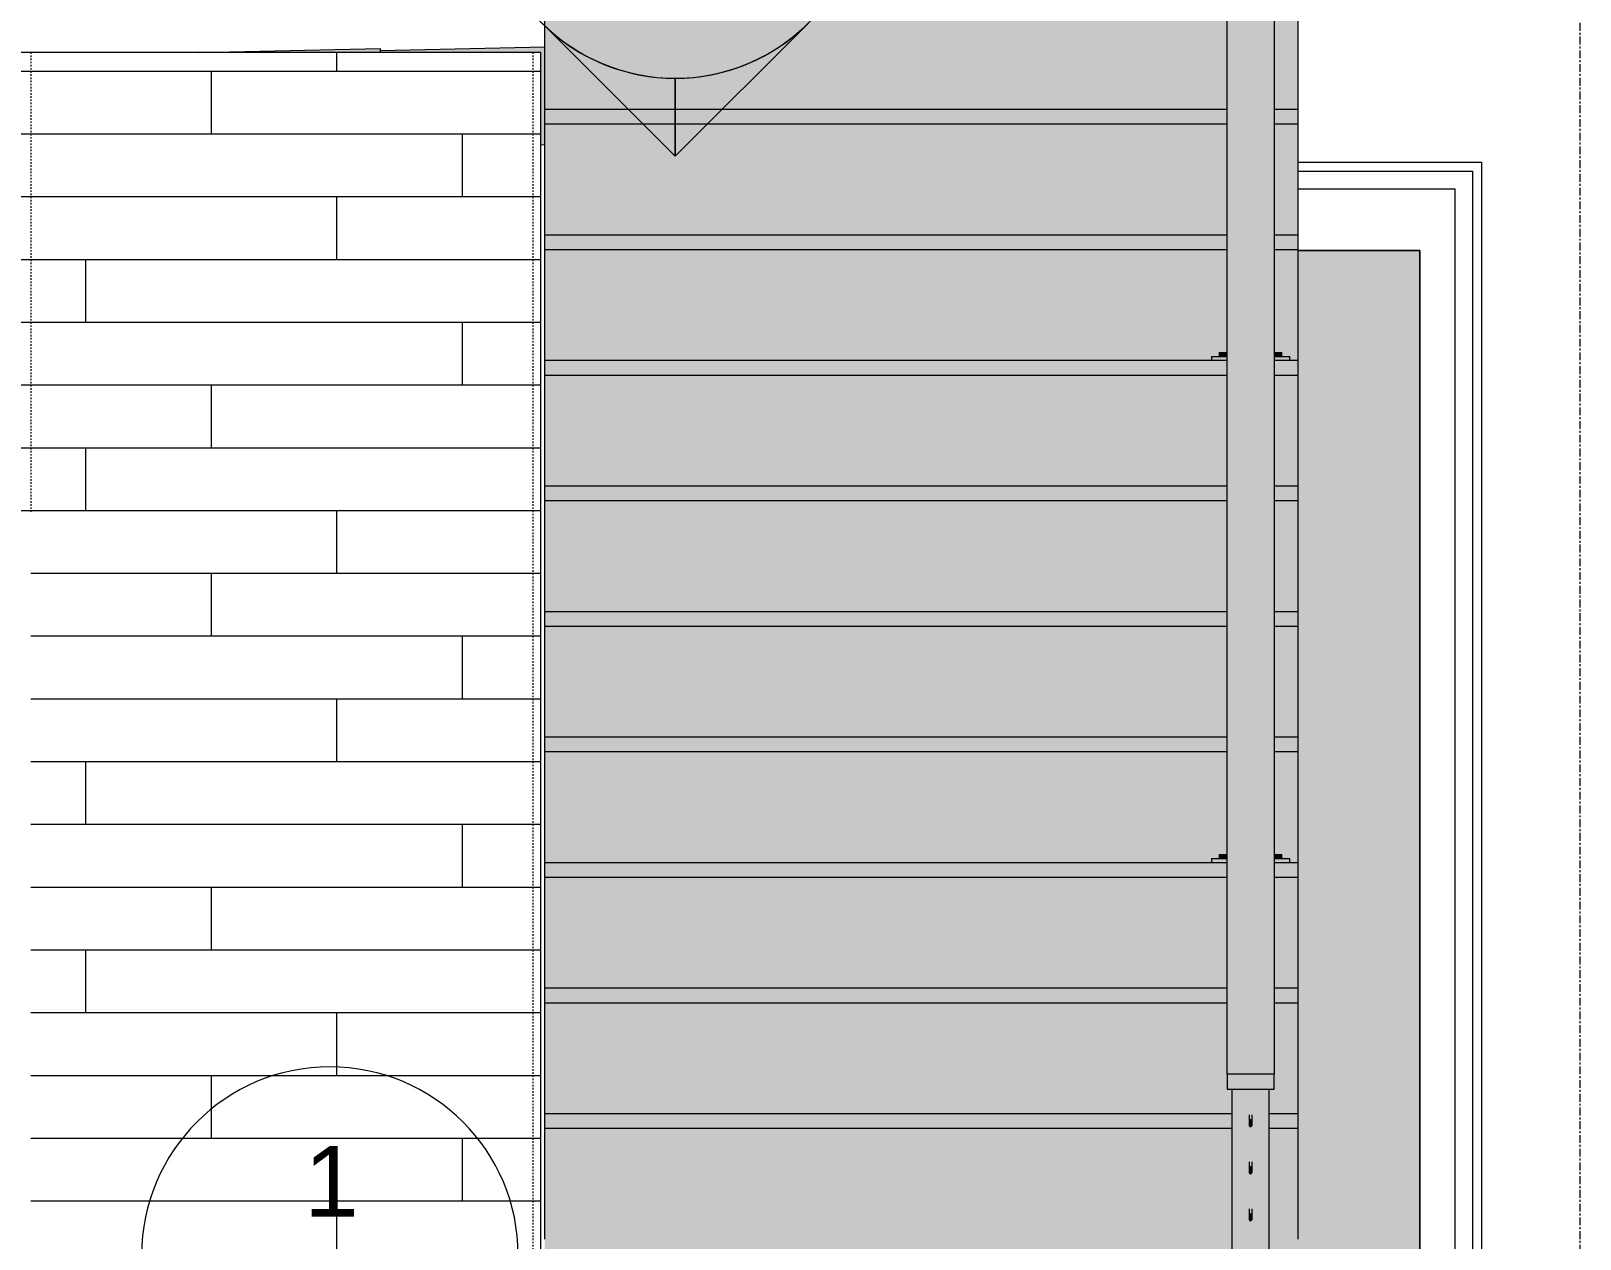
# Model space of a CAD drawing. Header units: inches. Extents: x -9021 to -6963, y -226 to 478.
# Drawn here: x -8725.3 to -8626.6, y -77.6 to -0.6 of the extents above; entities that cross this region are included whole.
import ezdxf

# ---------------------------------------------------------------- set-up
doc = ezdxf.new("R2010")
doc.units = ezdxf.units.IN
doc.header["$MEASUREMENT"] = 0
doc.linetypes.add('Dash 1_16_', pattern=[0.125, 0.0625, -0.0625])
doc.linetypes.add('Grid Line 1_2_', pattern=[0.875, 0.5, -0.125, 0.125, -0.125])
for name, color, linetype, lineweight in [('A-DETL-1', 90, 'Dash 1_16_', 9), ('A-DOOR', 31, 'Continuous', 18), ('A-DOOR-1', 31, 'Continuous', 9), ('A-DOOR-FRAM', 31, 'Continuous', 9), ('A-FLOR', 192, 'Continuous', 18), ('A-FLOR-HRAL', 11, 'Continuous', 9), ('A-WALL', 113, 'Continuous', 18), ('A-WALL-PATT-1', 111, 'Continuous', 9), ('G-ANNO-SYMB-1', 111, 'Continuous', 9), ('S-FNDN', 32, 'Continuous', 18), ('S-GRID-1', 1, 'Grid Line 1_2_', 9), ('S-STRS', 31, 'Continuous', 9)]:
    doc.layers.add(name, color=color, linetype=linetype, lineweight=lineweight)
doc.styles.add('Arial_1', font='arial.ttf', dxfattribs={"height": 4.5})

# ---------------------------------------------------------------- blocks, each defined once
blk = doc.blocks.new('Railing - 2_ x 1_2_ 2-1997085-BUILDING ELEVATION - NORTH _LAKE_')
at = {"layer": 'A-FLOR-HRAL'}
h = blk.add_hatch(color=256, dxfattribs=at)
h.paths.add_polyline_path([(-8650.069, -21.625), (-8649.069, -21.625), (-8649.069, -21.375), (-8650.069, -21.375)], flags=0)
h.paths.add_polyline_path([(-8645.069, -21.625), (-8645.069, -21.375), (-8646.069, -21.375), (-8646.069, -21.625), (-8645.715, -21.625)], flags=0)
for points in [[(-8649.287, -21.375), (-8649.069, -21.375), (-8649.078, -21.125), (-8649.569, -21.125), (-8649.548, -21.375), (-8649.319, -21.375)], [(-8645.884, -21.375), (-8645.569, -21.375), (-8645.578, -21.125), (-8646.069, -21.125), (-8646.048, -21.375), (-8645.914, -21.375)]]:
    blk.add_hatch(color=256, dxfattribs=at).paths.add_polyline_path(points, flags=0)
for p, q in [((-8650.069, -21.375), (-8649.069, -21.375)), ((-8650.069, -21.375), (-8650.069, -21.625)), ((-8649.569, -21.125), (-8649.569, -21.375)), ((-8649.569, -21.125), (-8649.069, -21.125)), ((-8646.069, -21.125), (-8645.569, -21.125)), ((-8646.069, -21.375), (-8645.069, -21.375)), ((-8645.569, -21.375), (-8645.569, -21.125)), ((-8645.069, -21.625), (-8645.069, -21.375))]:
    blk.add_line(p, q, dxfattribs=at)
blk = doc.blocks.new('Railing - 2_ x 1_2_ 2-1997083-BUILDING ELEVATION - NORTH _LAKE_')
at = {"layer": 'A-FLOR-HRAL'}
for points in [[(-8649.143, -53.375), (-8649.069, -53.375), (-8649.078, -53.125), (-8649.569, -53.125), (-8649.548, -53.375), (-8649.168, -53.375)], [(-8645.603, -53.375), (-8645.569, -53.375), (-8645.578, -53.125), (-8646.069, -53.125), (-8646.048, -53.375), (-8645.623, -53.375)]]:
    blk.add_hatch(color=256, dxfattribs=at).paths.add_polyline_path(points, flags=0)
h = blk.add_hatch(color=256, dxfattribs=at)
h.paths.add_polyline_path([(-8646.069, -53.625), (-8645.069, -53.625), (-8645.069, -53.375), (-8646.069, -53.375)], flags=0)
h.paths.add_polyline_path([(-8649.069, -53.625), (-8649.069, -53.375), (-8650.069, -53.375), (-8650.069, -53.625)], flags=0)
for p, q in [((-8649.569, -53.125), (-8649.569, -53.375)), ((-8649.569, -53.125), (-8649.069, -53.125)), ((-8646.069, -53.125), (-8645.569, -53.125)), ((-8645.569, -53.375), (-8645.569, -53.125)), ((-8650.069, -53.375), (-8649.069, -53.375)), ((-8650.069, -53.375), (-8650.069, -53.625)), ((-8646.069, -53.375), (-8645.069, -53.375)), ((-8645.069, -53.625), (-8645.069, -53.375))]:
    blk.add_line(p, q, dxfattribs=at)
blk = doc.blocks.new('Railing - 2_ x 1_2_ 2-1877839-BUILDING ELEVATION - NORTH _LAKE_')
at = {"layer": 'A-FLOR-HRAL'}
h = blk.add_hatch(color=256, dxfattribs=at)
h.paths.add_polyline_path([(-8646.382, -109.375), (-8646.382, -68.08), (-8648.757, -68.08), (-8648.757, -109.375), (-8648.029, -109.375)], flags=0)
h.paths.add_polyline_path([(-8647.523, -106.449), (-8647.636, -106.43), (-8647.663, -106.345), (-8647.651, -106.035), (-8647.594, -105.979), (-8647.545, -105.979), (-8647.503, -106.01), (-8647.476, -106.095), (-8647.488, -106.405), (-8647.503, -106.43)], flags=0)
h.paths.add_polyline_path([(-8647.636, -106.26), (-8647.545, -106.229), (-8647.594, -106.229), (-8647.616, -106.241)], flags=0)
h.paths.add_polyline_path([(-8647.523, -103.449), (-8647.636, -103.43), (-8647.663, -103.345), (-8647.651, -103.035), (-8647.594, -102.979), (-8647.545, -102.979), (-8647.503, -103.01), (-8647.476, -103.095), (-8647.488, -103.405), (-8647.503, -103.43)], flags=0)
h.paths.add_polyline_path([(-8647.636, -103.26), (-8647.545, -103.229), (-8647.594, -103.229), (-8647.616, -103.241)], flags=0)
h.paths.add_polyline_path([(-8647.523, -100.449), (-8647.636, -100.43), (-8647.663, -100.345), (-8647.651, -100.035), (-8647.594, -99.979), (-8647.545, -99.979), (-8647.503, -100.01), (-8647.476, -100.095), (-8647.488, -100.405), (-8647.503, -100.43)], flags=0)
h.paths.add_polyline_path([(-8647.636, -100.26), (-8647.545, -100.229), (-8647.594, -100.229), (-8647.616, -100.241)], flags=0)
h.paths.add_polyline_path([(-8647.523, -97.449), (-8647.636, -97.43), (-8647.663, -97.345), (-8647.651, -97.035), (-8647.594, -96.979), (-8647.545, -96.979), (-8647.503, -97.01), (-8647.476, -97.095), (-8647.488, -97.405), (-8647.503, -97.43)], flags=0)
h.paths.add_polyline_path([(-8647.636, -97.26), (-8647.545, -97.229), (-8647.594, -97.229), (-8647.616, -97.241)], flags=0)
h.paths.add_polyline_path([(-8647.523, -94.449), (-8647.636, -94.43), (-8647.663, -94.345), (-8647.651, -94.035), (-8647.594, -93.979), (-8647.545, -93.979), (-8647.503, -94.01), (-8647.476, -94.095), (-8647.488, -94.405), (-8647.503, -94.43)], flags=0)
h.paths.add_polyline_path([(-8647.503, -94.26), (-8647.569, -94.225), (-8647.594, -94.245), (-8647.523, -94.257)], flags=0)
h.paths.add_polyline_path([(-8647.523, -91.449), (-8647.636, -91.43), (-8647.663, -91.345), (-8647.651, -91.035), (-8647.594, -90.979), (-8647.545, -90.979), (-8647.503, -91.01), (-8647.476, -91.095), (-8647.488, -91.405), (-8647.503, -91.43)], flags=0)
h.paths.add_polyline_path([(-8647.503, -91.26), (-8647.569, -91.225), (-8647.594, -91.245), (-8647.523, -91.257)], flags=0)
h.paths.add_polyline_path([(-8647.523, -88.449), (-8647.636, -88.43), (-8647.663, -88.345), (-8647.651, -88.035), (-8647.594, -87.979), (-8647.545, -87.979), (-8647.503, -88.01), (-8647.476, -88.095), (-8647.488, -88.405), (-8647.503, -88.43)], flags=0)
h.paths.add_polyline_path([(-8647.503, -88.26), (-8647.569, -88.225), (-8647.594, -88.245), (-8647.523, -88.257)], flags=0)
h.paths.add_polyline_path([(-8647.523, -85.449), (-8647.636, -85.43), (-8647.663, -85.345), (-8647.651, -85.035), (-8647.594, -84.979), (-8647.545, -84.979), (-8647.503, -85.01), (-8647.476, -85.095), (-8647.488, -85.405), (-8647.503, -85.43)], flags=0)
h.paths.add_polyline_path([(-8647.503, -85.26), (-8647.569, -85.225), (-8647.594, -85.245), (-8647.523, -85.257)], flags=0)
h.paths.add_polyline_path([(-8647.523, -82.449), (-8647.636, -82.43), (-8647.663, -82.345), (-8647.651, -82.035), (-8647.594, -81.979), (-8647.545, -81.979), (-8647.503, -82.01), (-8647.476, -82.095), (-8647.488, -82.405), (-8647.503, -82.43)], flags=0)
h.paths.add_polyline_path([(-8647.503, -82.26), (-8647.569, -82.225), (-8647.594, -82.245), (-8647.523, -82.257)], flags=0)
h.paths.add_polyline_path([(-8647.523, -79.449), (-8647.636, -79.43), (-8647.663, -79.345), (-8647.651, -79.035), (-8647.594, -78.979), (-8647.545, -78.979), (-8647.503, -79.01), (-8647.476, -79.095), (-8647.488, -79.405), (-8647.503, -79.43)], flags=0)
h.paths.add_polyline_path([(-8647.503, -79.26), (-8647.569, -79.225), (-8647.594, -79.245), (-8647.523, -79.257)], flags=0)
h.paths.add_polyline_path([(-8647.523, -76.449), (-8647.636, -76.43), (-8647.663, -76.345), (-8647.651, -76.035), (-8647.594, -75.979), (-8647.545, -75.979), (-8647.503, -76.01), (-8647.476, -76.095), (-8647.488, -76.405), (-8647.503, -76.43)], flags=0)
h.paths.add_polyline_path([(-8647.503, -76.26), (-8647.569, -76.225), (-8647.594, -76.245), (-8647.523, -76.257)], flags=0)
h.paths.add_polyline_path([(-8647.523, -73.449), (-8647.636, -73.43), (-8647.663, -73.345), (-8647.651, -73.035), (-8647.594, -72.979), (-8647.545, -72.979), (-8647.502, -73.012), (-8647.476, -73.095), (-8647.488, -73.405), (-8647.503, -73.43)], flags=0)
h.paths.add_polyline_path([(-8647.503, -73.26), (-8647.569, -73.225), (-8647.594, -73.245), (-8647.523, -73.257)], flags=0)
h.paths.add_polyline_path([(-8647.523, -70.449), (-8647.636, -70.43), (-8647.663, -70.345), (-8647.651, -70.035), (-8647.594, -69.979), (-8647.545, -69.979), (-8647.503, -70.01), (-8647.476, -70.095), (-8647.488, -70.405), (-8647.503, -70.43)], flags=0)
h.paths.add_polyline_path([(-8647.503, -70.26), (-8647.569, -70.225), (-8647.579, -70.247), (-8647.523, -70.257)], flags=0)
for points in [[(-8650.069, -109.625), (-8645.069, -109.625), (-8645.069, -109.375), (-8650.069, -109.375)], [(-8649.069, -109.375), (-8649.078, -109.125), (-8649.569, -109.125), (-8649.548, -109.375), (-8649.074, -109.375)], [(-8645.715, -109.375), (-8645.569, -109.375), (-8645.578, -109.125), (-8646.069, -109.125), (-8646.048, -109.375), (-8645.725, -109.375)]]:
    blk.add_hatch(color=256, dxfattribs=at).paths.add_polyline_path(points, flags=0)
for p, q in [((-8648.757, -68.08), (-8648.757, -109.375)), ((-8646.382, -109.375), (-8646.382, -68.08)), ((-8650.069, -109.375), (-8645.069, -109.375)), ((-8650.069, -109.375), (-8650.069, -109.625)), ((-8649.569, -109.125), (-8649.569, -109.375)), ((-8649.569, -109.125), (-8649.069, -109.125)), ((-8649.069, -109.375), (-8649.069, -109.125)), ((-8646.069, -109.125), (-8646.069, -109.375)), ((-8646.069, -109.125), (-8645.569, -109.125)), ((-8645.569, -109.375), (-8645.569, -109.125)), ((-8645.069, -109.625), (-8645.069, -109.375)), ((-8645.069, -109.625), (-8650.069, -109.625))]:
    blk.add_line(p, q, dxfattribs=at)
blk = doc.blocks.new('Railing - Railing-1123708-BUILDING ELEVATION - NORTH _LAKE_')
at = {"layer": 'A-FLOR-HRAL'}
h = blk.add_hatch(color=256, dxfattribs=at)
h.paths.add_polyline_path([(-8649.069, -67.12), (-8646.069, -67.12), (-8646.069, 44.375), (-8649.069, 44.375), (-8649.069, -65.066)], flags=0)
h.paths.add_polyline_path([(-8648.029, 43.53), (-8648.757, 43.53), (-8648.757, 43.625), (-8646.382, 43.625), (-8646.382, 43.53), (-8646.897, 43.53)], flags=0)
for points in [[(-8646.872, -68.08), (-8646.069, -68.08), (-8646.069, -67.12), (-8649.069, -67.12), (-8649.069, -68.08), (-8647.164, -68.08)], [(-8647.476, -70.345), (-8647.488, -70.035), (-8647.545, -69.979), (-8647.594, -69.979), (-8647.636, -70.01), (-8647.663, -70.095), (-8647.651, -70.285), (-8647.594, -70.229), (-8647.545, -70.229), (-8647.503, -70.26), (-8647.479, -70.314)], [(-8647.523, -70.449), (-8647.479, -70.376), (-8647.488, -70.285), (-8647.523, -70.257), (-8647.616, -70.241), (-8647.66, -70.314), (-8647.651, -70.405), (-8647.636, -70.43), (-8647.572, -70.441)], [(-8647.476, -73.345), (-8647.488, -73.035), (-8647.545, -72.979), (-8647.594, -72.979), (-8647.637, -73.012), (-8647.663, -73.095), (-8647.651, -73.285), (-8647.594, -73.229), (-8647.545, -73.229), (-8647.503, -73.26), (-8647.479, -73.314)], [(-8647.523, -73.449), (-8647.479, -73.376), (-8647.488, -73.285), (-8647.523, -73.257), (-8647.616, -73.241), (-8647.66, -73.314), (-8647.651, -73.405), (-8647.636, -73.43)], [(-8647.663, -76.345), (-8647.636, -76.26), (-8647.569, -76.225), (-8647.514, -76.249), (-8647.479, -76.314), (-8647.476, -76.225), (-8647.488, -76.035), (-8647.545, -75.979), (-8647.594, -75.979), (-8647.636, -76.01), (-8647.663, -76.095), (-8647.663, -76.285)], [(-8647.523, -76.449), (-8647.479, -76.376), (-8647.488, -76.285), (-8647.523, -76.257), (-8647.624, -76.249), (-8647.66, -76.314), (-8647.651, -76.405), (-8647.616, -76.433)]]:
    blk.add_hatch(color=256, dxfattribs=at).paths.add_polyline_path(points, flags=0)
for p, q in [((-8649.069, -67.12), (-8649.069, 44.375)), ((-8646.069, 44.375), (-8646.069, -67.12)), ((-8646.069, -67.12), (-8649.069, -67.12)), ((-8649.069, -67.12), (-8649.069, -68.08)), ((-8646.069, -68.08), (-8646.069, -67.12)), ((-8649.069, -68.08), (-8646.069, -68.08)), ((-8647.663, -69.703), (-8647.663, -70.345)), ((-8647.476, -70.345), (-8647.476, -69.703)), ((-8647.663, -72.717), (-8647.663, -73.345)), ((-8647.476, -73.345), (-8647.476, -72.717)), ((-8647.663, -75.703), (-8647.663, -76.345)), ((-8647.476, -76.345), (-8647.476, -75.703))]:
    blk.add_line(p, q, dxfattribs=at)
at = {"layer": 'A-FLOR-HRAL', "flags": 128}
for points in [[(-8647.476, -70.345), (-8647.479, -70.314), (-8647.488, -70.285), (-8647.503, -70.26), (-8647.523, -70.241), (-8647.545, -70.229), (-8647.569, -70.225), (-8647.594, -70.229), (-8647.616, -70.241), (-8647.636, -70.26), (-8647.651, -70.285), (-8647.66, -70.314), (-8647.663, -70.345)], [(-8647.663, -70.345), (-8647.66, -70.376), (-8647.651, -70.405), (-8647.636, -70.43), (-8647.616, -70.449), (-8647.594, -70.461), (-8647.569, -70.465), (-8647.545, -70.461), (-8647.523, -70.449), (-8647.503, -70.43), (-8647.488, -70.405), (-8647.479, -70.376), (-8647.476, -70.345)], [(-8647.476, -73.345), (-8647.479, -73.314), (-8647.488, -73.285), (-8647.503, -73.26), (-8647.523, -73.241), (-8647.545, -73.229), (-8647.569, -73.225), (-8647.594, -73.229), (-8647.616, -73.241), (-8647.636, -73.26), (-8647.651, -73.285), (-8647.66, -73.314), (-8647.663, -73.345)], [(-8647.663, -73.345), (-8647.66, -73.376), (-8647.651, -73.405), (-8647.636, -73.43), (-8647.616, -73.449), (-8647.594, -73.461), (-8647.569, -73.465), (-8647.545, -73.461), (-8647.523, -73.449), (-8647.503, -73.43), (-8647.488, -73.405), (-8647.479, -73.376), (-8647.476, -73.345)], [(-8647.476, -76.345), (-8647.479, -76.314), (-8647.488, -76.285), (-8647.503, -76.26), (-8647.523, -76.241), (-8647.545, -76.229), (-8647.569, -76.225), (-8647.594, -76.229), (-8647.616, -76.241), (-8647.636, -76.26), (-8647.651, -76.285), (-8647.66, -76.314), (-8647.663, -76.345)], [(-8647.663, -76.345), (-8647.66, -76.376), (-8647.651, -76.405), (-8647.636, -76.43), (-8647.616, -76.449), (-8647.594, -76.461), (-8647.569, -76.465), (-8647.545, -76.461), (-8647.523, -76.449), (-8647.503, -76.43), (-8647.488, -76.405), (-8647.479, -76.376), (-8647.476, -76.345)]]:
    blk.add_lwpolyline(points, dxfattribs=at)
for name in ['Railing - 2_ x 1_2_ 2-1997085-BUILDING ELEVATION - NORTH _LAKE_', 'Railing - 2_ x 1_2_ 2-1997083-BUILDING ELEVATION - NORTH _LAKE_', 'Railing - 2_ x 1_2_ 2-1877839-BUILDING ELEVATION - NORTH _LAKE_']:
    blk.add_blockref(name, (0, 0))
blk = doc.blocks.new('Door-Sidelight-Andersen-A_Series - 1_ 6-1_4_ x 6_ 10-3_8_-2134315-BUILDING ELEVATION - NORTH _LAKE_')
at = {"layer": 'A-DOOR'}
for points in [[(-8644.569, -80.875), (-8636.789, -80.875), (-8636.789, -14.625), (-8644.569, -14.625), (-8644.569, -79.192)], [(-8634.546, -90.627), (-8633.417, -90.627), (-8633.417, -89.484), (-8644.569, -89.484), (-8644.569, -90.627), (-8634.57, -90.627)], [(-8644.569, -91.375), (-8632.851, -91.375), (-8632.856, -90.627), (-8644.569, -90.627), (-8644.569, -90.964)]]:
    blk.add_hatch(color=256, dxfattribs=at).paths.add_polyline_path(points, flags=0)
for p, q in [((-8644.569, -9.566), (-8633.417, -9.566)), ((-8633.417, -9.566), (-8633.417, -90.627)), ((-8644.569, -10.695), (-8634.546, -10.695)), ((-8634.546, -10.695), (-8634.546, -89.484)), ((-8644.569, -14.625), (-8636.789, -14.625)), ((-8636.789, -14.625), (-8636.789, -80.875)), ((-8636.789, -80.875), (-8644.569, -80.875)), ((-8634.546, -88.993), (-8644.569, -88.993)), ((-8632.851, -89.484), (-8644.569, -89.484)), ((-8634.546, -89.484), (-8632.851, -89.484)), ((-8632.851, -90.627), (-8644.569, -90.627)), ((-8632.851, -90.627), (-8632.851, -91.375)), ((-8632.851, -91.375), (-8644.569, -91.375))]:
    blk.add_line(p, q, dxfattribs=at)
at = {"layer": 'A-DOOR-1'}
for p, q in [((-8636.789, -14.625), (-8644.569, -14.625)), ((-8636.789, -80.875), (-8636.789, -14.625)), ((-8644.569, -80.875), (-8636.789, -80.875))]:
    blk.add_line(p, q, dxfattribs=at)
at = {"layer": 'A-DOOR-FRAM'}
for p, q in [((-8644.569, -9.566), (-8633.417, -9.566)), ((-8633.417, -9.566), (-8633.417, -90.627)), ((-8644.569, -88.993), (-8634.546, -88.993))]:
    blk.add_line(p, q, dxfattribs=at)
blk = doc.blocks.new('Section - Section Head - Filled-22785-BUILDING ELEVATION - NORTH _LAKE_')
at = {"layer": 'G-ANNO-SYMB-1'}
h = blk.add_hatch(color=256, dxfattribs=at)
edge = h.paths.add_edge_path(flags=0)
edge.add_arc((-8600.167, 396.376), 12.016, 90, 132.0784, ccw=False)
edge.add_line((-8600.167, 408.392), (-8600.167, 413.347))
edge.add_line((-8600.167, 413.347), (-8608.219, 405.294))
h = blk.add_hatch(color=256, dxfattribs=at)
edge = h.paths.add_edge_path(flags=0)
edge.add_line((-8608.652, 404.861), (-8617.138, 396.376))
edge.add_line((-8617.138, 396.376), (-8612.167, 396.376))
edge.add_arc((-8600.167, 396.376), 12, 135, 180, ccw=False)
h = blk.add_hatch(color=256, dxfattribs=at)
edge = h.paths.add_edge_path(flags=0)
edge.add_arc((-8600.167, 396.376), 12, 180, 225, ccw=False)
edge.add_line((-8612.167, 396.376), (-8617.138, 396.376))
edge.add_line((-8617.138, 396.376), (-8608.652, 387.891))
h = blk.add_hatch(color=256, dxfattribs=at)
edge = h.paths.add_edge_path(flags=0)
edge.add_line((-8608.219, 387.458), (-8600.167, 379.405))
edge.add_line((-8600.167, 379.405), (-8600.167, 384.36))
edge.add_arc((-8600.167, 396.376), 12.016, 227.9216, 270, ccw=False)
for p, q in [((-8608.219, 405.294), (-8600.167, 413.347)), ((-8600.167, 413.347), (-8600.167, 408.392)), ((-8617.138, 396.376), (-8608.652, 404.861)), ((-8612.167, 396.376), (-8617.138, 396.376)), ((-8608.652, 387.891), (-8617.138, 396.376)), ((-8617.138, 396.376), (-8612.167, 396.376)), ((-8600.167, 379.405), (-8608.219, 387.458)), ((-8600.167, 384.36), (-8600.167, 379.405))]:
    blk.add_line(p, q, dxfattribs=at)
for centre, radius, start, end in [((-8600.167, 396.392), 12, 90, 270), ((-8600.167, 396.376), 12.016, 90, 132.0784), ((-8600.167, 396.392), 12, 270, 90), ((-8600.167, 396.376), 12, 135, 180), ((-8600.167, 396.376), 12, 180, 225), ((-8600.167, 396.376), 12.016, 227.9216, 270)]:
    blk.add_arc(centre, radius, start, end, dxfattribs=at)

msp = doc.modelspace()

# ---------------------------------------------------------------- hatches: boundary and pattern name
at = {"layer": 'A-FLOR'}
for points in [[(-8703.069, -2), (-8703.069, -1.76), (-8714.572, -2), (-8708.196, -2)], [(-8692.819, -7.91), (-8692.569, -7.905), (-8692.569, -1.654), (-8703.069, -1.873), (-8703.069, -2), (-8692.819, -2), (-8692.819, -6.566)]]:
    msp.add_hatch(color=256, dxfattribs=at).paths.add_polyline_path(points, flags=0)
at = {"layer": 'A-WALL-PATT-1'}
h = msp.add_hatch(dxfattribs=at)
h.set_pattern_fill('FP_1', color=256, style=0, pattern_type=2)
h.set_pattern_definition([(0, (-8697.819, -107.2), (0, 4), []), (90, (-8697.819, -107.2), (-8, 8), [4, -28]), (90, (-8681.819, -103.2), (-8, 8), [4, -28])])
h.paths.add_polyline_path([(-8692.819, -115.816), (-8692.819, -2), (-8866.569, -2), (-8866.569, -11), (-8870.569, -11), (-8870.569, -2), (-8876.569, -2), (-8876.569, -115.816), (-8843.819, -115.816), (-8843.819, -31.75), (-8725.319, -31.75), (-8725.319, -115.816), (-8701.194, -115.816)], flags=0)
at = {"layer": 'S-STRS'}
h = msp.add_hatch(color=256, dxfattribs=at)
h.paths.add_polyline_path([(-8645.715, -5.625), (-8644.569, -5.625), (-8644.569, 1.434), (-8646.069, 1.434), (-8646.069, -5.625)], flags=0)
h.paths.add_polyline_path([(-8652.657, -5.625), (-8649.069, -5.625), (-8649.069, 1.434), (-8692.569, 1.434), (-8692.569, -5.625), (-8671.17, -5.625)], flags=0)
h = msp.add_hatch(color=256, dxfattribs=at)
h.paths.add_polyline_path([(-8649.069, -6.566), (-8649.069, -5.625), (-8692.569, -5.625), (-8692.569, -6.566), (-8652.657, -6.566)], flags=0)
h.paths.add_polyline_path([(-8644.569, -6.566), (-8644.569, -5.625), (-8646.069, -5.625), (-8646.069, -6.566), (-8645.715, -6.566)], flags=0)
h = msp.add_hatch(color=256, dxfattribs=at)
h.paths.add_polyline_path([(-8688.226, -13.625), (-8649.069, -13.625), (-8649.069, -6.566), (-8692.569, -6.566), (-8692.569, -13.625), (-8688.484, -13.625)], flags=0)
h.paths.add_polyline_path([(-8644.569, -13.625), (-8644.569, -6.566), (-8646.069, -6.566), (-8646.069, -13.625), (-8645.715, -13.625)], flags=0)
h = msp.add_hatch(color=256, dxfattribs=at)
h.paths.add_polyline_path([(-8688.226, -14.566), (-8649.069, -14.566), (-8649.069, -13.625), (-8692.569, -13.625), (-8692.569, -14.566), (-8688.537, -14.566)], flags=0)
h.paths.add_polyline_path([(-8644.569, -14.566), (-8644.569, -13.625), (-8646.069, -13.625), (-8646.069, -14.566), (-8645.715, -14.566)], flags=0)
h = msp.add_hatch(color=256, dxfattribs=at)
h.paths.add_polyline_path([(-8692.569, -21.625), (-8650.069, -21.625), (-8650.069, -21.375), (-8649.569, -21.375), (-8649.561, -21.125), (-8649.069, -21.125), (-8649.069, -14.566), (-8692.569, -14.566)], flags=0)
h.paths.add_polyline_path([(-8644.569, -21.625), (-8644.569, -14.566), (-8646.069, -14.566), (-8646.061, -21.125), (-8645.569, -21.125), (-8645.569, -21.375), (-8645.069, -21.375), (-8645.069, -21.625)], flags=0)
h = msp.add_hatch(color=256, dxfattribs=at)
h.paths.add_polyline_path([(-8645.715, -22.566), (-8644.569, -22.566), (-8644.569, -21.625), (-8646.069, -21.625), (-8646.069, -22.566)], flags=0)
h.paths.add_polyline_path([(-8692.569, -22.566), (-8649.069, -22.566), (-8649.069, -21.625), (-8692.569, -21.625)], flags=0)
h = msp.add_hatch(color=256, dxfattribs=at)
h.paths.add_polyline_path([(-8644.569, -29.625), (-8644.569, -22.566), (-8646.069, -22.566), (-8646.069, -29.625), (-8645.715, -29.625)], flags=0)
h.paths.add_polyline_path([(-8671.17, -29.625), (-8649.069, -29.625), (-8649.069, -22.566), (-8692.569, -22.566), (-8692.569, -29.625)], flags=0)
h = msp.add_hatch(color=256, dxfattribs=at)
h.paths.add_polyline_path([(-8688.226, -30.566), (-8649.069, -30.566), (-8649.069, -29.625), (-8692.569, -29.625), (-8692.569, -30.566), (-8689.429, -30.566)], flags=0)
h.paths.add_polyline_path([(-8644.569, -30.566), (-8644.569, -29.625), (-8646.069, -29.625), (-8646.069, -30.566), (-8645.715, -30.566)], flags=0)
h = msp.add_hatch(color=256, dxfattribs=at)
h.paths.add_polyline_path([(-8671.17, -37.625), (-8649.069, -37.625), (-8649.069, -30.566), (-8692.569, -30.566), (-8692.569, -37.625)], flags=0)
h.paths.add_polyline_path([(-8646.069, -37.625), (-8644.569, -37.625), (-8644.569, -30.566), (-8646.069, -30.566), (-8646.069, -36.814)], flags=0)
h = msp.add_hatch(color=256, dxfattribs=at)
h.paths.add_polyline_path([(-8645.715, -38.566), (-8644.569, -38.566), (-8644.569, -37.625), (-8646.069, -37.625), (-8646.069, -38.566)], flags=0)
h.paths.add_polyline_path([(-8692.569, -38.566), (-8649.069, -38.566), (-8649.069, -37.625), (-8692.569, -37.625)], flags=0)
h = msp.add_hatch(color=256, dxfattribs=at)
h.paths.add_polyline_path([(-8671.17, -45.625), (-8649.069, -45.625), (-8649.069, -38.566), (-8692.569, -38.566), (-8692.569, -45.625)], flags=0)
h.paths.add_polyline_path([(-8646.069, -45.625), (-8644.569, -45.625), (-8644.569, -38.566), (-8646.069, -38.566), (-8646.069, -45.054)], flags=0)
h = msp.add_hatch(color=256, dxfattribs=at)
h.paths.add_polyline_path([(-8688.226, -46.566), (-8649.069, -46.566), (-8649.069, -45.625), (-8692.569, -45.625), (-8692.569, -46.566), (-8690.321, -46.566)], flags=0)
h.paths.add_polyline_path([(-8646.069, -46.566), (-8644.569, -46.566), (-8644.569, -45.625), (-8646.069, -45.625), (-8646.069, -46.231)], flags=0)
h = msp.add_hatch(color=256, dxfattribs=at)
h.paths.add_polyline_path([(-8692.569, -53.625), (-8650.069, -53.625), (-8650.069, -53.375), (-8649.569, -53.375), (-8649.561, -53.125), (-8649.069, -53.125), (-8649.069, -46.566), (-8692.569, -46.566)], flags=0)
h.paths.add_polyline_path([(-8645.069, -53.625), (-8644.569, -53.625), (-8644.569, -46.566), (-8646.069, -46.566), (-8646.061, -53.125), (-8645.569, -53.125), (-8645.569, -53.375), (-8645.069, -53.375)], flags=0)
h = msp.add_hatch(color=256, dxfattribs=at)
h.paths.add_polyline_path([(-8645.715, -54.566), (-8644.569, -54.566), (-8644.569, -53.625), (-8646.069, -53.625), (-8646.069, -54.566)], flags=0)
h.paths.add_polyline_path([(-8692.569, -54.566), (-8649.069, -54.566), (-8649.069, -53.625), (-8692.569, -53.625)], flags=0)
h = msp.add_hatch(color=256, dxfattribs=at)
h.paths.add_polyline_path([(-8671.17, -61.625), (-8649.069, -61.625), (-8649.069, -54.566), (-8692.569, -54.566), (-8692.569, -61.625)], flags=0)
h.paths.add_polyline_path([(-8646.069, -61.625), (-8644.569, -61.625), (-8644.569, -54.566), (-8646.069, -54.566), (-8646.069, -61.534)], flags=0)
h = msp.add_hatch(color=256, dxfattribs=at)
h.paths.add_polyline_path([(-8645.715, -62.566), (-8644.569, -62.566), (-8644.569, -61.625), (-8646.069, -61.625), (-8646.069, -62.566)], flags=0)
h.paths.add_polyline_path([(-8692.569, -62.566), (-8649.069, -62.566), (-8649.069, -61.625), (-8692.569, -61.625)], flags=0)
h = msp.add_hatch(color=256, dxfattribs=at)
h.paths.add_polyline_path([(-8644.569, -69.625), (-8644.569, -62.566), (-8646.069, -62.566), (-8646.069, -68.08), (-8646.382, -68.08), (-8646.382, -69.625), (-8645.715, -69.625)], flags=0)
h.paths.add_polyline_path([(-8671.17, -69.625), (-8648.757, -69.625), (-8648.757, -68.08), (-8649.069, -68.08), (-8649.069, -62.566), (-8692.569, -62.566), (-8692.569, -69.625)], flags=0)
h = msp.add_hatch(color=256, dxfattribs=at)
h.paths.add_polyline_path([(-8646.382, -70.566), (-8644.569, -70.566), (-8644.569, -69.625), (-8646.382, -69.625), (-8646.382, -69.775)], flags=0)
h.paths.add_polyline_path([(-8692.569, -70.566), (-8648.757, -70.566), (-8648.757, -69.625), (-8692.569, -69.625)], flags=0)
h = msp.add_hatch(color=256, dxfattribs=at)
h.paths.add_polyline_path([(-8671.17, -77.625), (-8648.757, -77.625), (-8648.757, -70.566), (-8692.569, -70.566), (-8692.569, -77.625)], flags=0)
h.paths.add_polyline_path([(-8646.382, -77.625), (-8644.569, -77.625), (-8644.569, -70.566), (-8646.382, -70.566), (-8646.382, -76.838)], flags=0)
h = msp.add_hatch(color=256, dxfattribs=at)
h.paths.add_polyline_path([(-8645.715, -78.566), (-8644.569, -78.566), (-8644.569, -77.625), (-8646.382, -77.625), (-8646.382, -78.566)], flags=0)
h.paths.add_polyline_path([(-8692.569, -78.566), (-8648.757, -78.566), (-8648.757, -77.625), (-8692.569, -77.625)], flags=0)

# ---------------------------------------------------------------- linework, layer by layer
at = {"layer": 'A-DETL-1'}
for p, q in [((-8725.319, -2), (-8725.319, -31.292)), ((-8693.319, -2), (-8693.319, -115.816))]:
    msp.add_line(p, q, dxfattribs=at)
at = {"layer": 'A-FLOR'}
for p, q in [((-8714.572, -2), (-8703.069, -1.76)), ((-8703.069, -1.873), (-8692.569, -1.654)), ((-8703.069, -1.76), (-8703.069, -2)), ((-8692.569, -7.905), (-8692.819, -7.91))]:
    msp.add_line(p, q, dxfattribs=at)
at = {"layer": 'A-WALL'}
for p, q in [((-8644.569, -9), (-8632.851, -9)), ((-8632.851, -9), (-8632.851, -90.627))]:
    msp.add_line(p, q, dxfattribs=at)
at = {"layer": 'S-FNDN'}
for p, q in [((-8692.819, -2), (-8876.569, -2)), ((-8692.819, -115.816), (-8692.819, -2))]:
    msp.add_line(p, q, dxfattribs=at)
at = {"layer": 'S-GRID-1'}
msp.add_line((-8626.569, -194), (-8626.569, 454.145), dxfattribs=at)
at = {"layer": 'S-STRS'}
for p, q in [((-8644.569, 1.434), (-8644.569, -5.625)), ((-8692.569, -5.625), (-8692.569, 0.375)), ((-8692.569, -6.566), (-8692.569, -5.625)), ((-8692.569, -5.625), (-8649.069, -5.625)), ((-8646.069, -5.625), (-8644.569, -5.625)), ((-8644.569, -5.625), (-8644.569, -6.566)), ((-8692.569, -13.625), (-8692.569, -6.566)), ((-8692.569, -6.566), (-8649.069, -6.566)), ((-8646.069, -6.566), (-8644.569, -6.566)), ((-8644.569, -6.566), (-8644.569, -13.625)), ((-8692.569, -14.566), (-8692.569, -13.625)), ((-8692.569, -13.625), (-8649.069, -13.625)), ((-8646.069, -13.625), (-8644.569, -13.625)), ((-8644.569, -13.625), (-8644.569, -14.566)), ((-8692.569, -21.625), (-8692.569, -14.566)), ((-8692.569, -14.566), (-8649.069, -14.566)), ((-8646.069, -14.566), (-8644.569, -14.566)), ((-8644.569, -14.566), (-8644.569, -21.625)), ((-8692.569, -22.566), (-8692.569, -21.625)), ((-8692.569, -21.625), (-8649.069, -21.625)), ((-8646.069, -21.625), (-8644.569, -21.625)), ((-8644.569, -21.625), (-8644.569, -22.566)), ((-8692.569, -29.625), (-8692.569, -22.566)), ((-8692.569, -22.566), (-8649.069, -22.566)), ((-8646.069, -22.566), (-8644.569, -22.566)), ((-8644.569, -22.566), (-8644.569, -29.625)), ((-8692.569, -30.566), (-8692.569, -29.625)), ((-8692.569, -29.625), (-8649.069, -29.625)), ((-8692.569, -37.625), (-8692.569, -30.566)), ((-8692.569, -30.566), (-8649.069, -30.566)), ((-8646.069, -29.625), (-8644.569, -29.625)), ((-8646.069, -30.566), (-8644.569, -30.566)), ((-8644.569, -29.625), (-8644.569, -30.566)), ((-8644.569, -30.566), (-8644.569, -37.625)), ((-8692.569, -38.566), (-8692.569, -37.625)), ((-8692.569, -37.625), (-8649.069, -37.625)), ((-8646.069, -37.625), (-8644.569, -37.625)), ((-8644.569, -37.625), (-8644.569, -38.566)), ((-8692.569, -45.625), (-8692.569, -38.566)), ((-8692.569, -38.566), (-8649.069, -38.566)), ((-8646.069, -38.566), (-8644.569, -38.566)), ((-8644.569, -38.566), (-8644.569, -45.625)), ((-8692.569, -46.566), (-8692.569, -45.625)), ((-8692.569, -45.625), (-8649.069, -45.625)), ((-8646.069, -45.625), (-8644.569, -45.625)), ((-8644.569, -45.625), (-8644.569, -46.566)), ((-8692.569, -53.625), (-8692.569, -46.566)), ((-8692.569, -46.566), (-8649.069, -46.566)), ((-8646.069, -46.566), (-8644.569, -46.566)), ((-8644.569, -46.566), (-8644.569, -53.625)), ((-8692.569, -54.566), (-8692.569, -53.625)), ((-8692.569, -53.625), (-8649.069, -53.625)), ((-8646.069, -53.625), (-8644.569, -53.625)), ((-8644.569, -53.625), (-8644.569, -54.566)), ((-8692.569, -61.625), (-8692.569, -54.566)), ((-8692.569, -54.566), (-8649.069, -54.566)), ((-8646.069, -54.566), (-8644.569, -54.566)), ((-8644.569, -54.566), (-8644.569, -61.625)), ((-8692.569, -62.566), (-8692.569, -61.625)), ((-8692.569, -61.625), (-8649.069, -61.625)), ((-8646.069, -61.625), (-8644.569, -61.625)), ((-8644.569, -61.625), (-8644.569, -62.566)), ((-8692.569, -69.625), (-8692.569, -62.566)), ((-8692.569, -62.566), (-8649.069, -62.566)), ((-8646.069, -62.566), (-8644.569, -62.566)), ((-8644.569, -62.566), (-8644.569, -69.625)), ((-8692.569, -70.566), (-8692.569, -69.625)), ((-8692.569, -69.625), (-8648.757, -69.625)), ((-8646.382, -69.625), (-8644.569, -69.625)), ((-8644.569, -69.625), (-8644.569, -70.566)), ((-8692.569, -77.625), (-8692.569, -70.566)), ((-8692.569, -70.566), (-8648.757, -70.566)), ((-8646.382, -70.566), (-8644.569, -70.566)), ((-8644.569, -70.566), (-8644.569, -77.625))]:
    msp.add_line(p, q, dxfattribs=at)

# ---------------------------------------------------------------- block references
at = {"layer": 'A-DOOR'}
msp.add_blockref('Door-Sidelight-Andersen-A_Series - 1_ 6-1_4_ x 6_ 10-3_8_-2134315-BUILDING ELEVATION - NORTH _LAKE_', (0, 0), dxfattribs=at)
at = {"layer": 'A-FLOR-HRAL'}
msp.add_blockref('Railing - Railing-1123708-BUILDING ELEVATION - NORTH _LAKE_', (0, 0), dxfattribs=at)
at = {"layer": 'G-ANNO-SYMB-1', "rotation": 90.00000000000017}
for p in [(-8287.87, 8608.513), (-8309.87, 8521.513)]:
    msp.add_blockref('Section - Section Head - Filled-22785-BUILDING ELEVATION - NORTH _LAKE_', p, dxfattribs=at)

# ---------------------------------------------------------------- texts
at = {"layer": 'G-ANNO-SYMB-1', "insert": (-8707.907, -71.7), "char_height": 4.5, "width": 4.242, "attachment_point": 1, "style": 'Arial_1'}
msp.add_mtext('1', dxfattribs=at)

doc.saveas('drawing.dxf')
